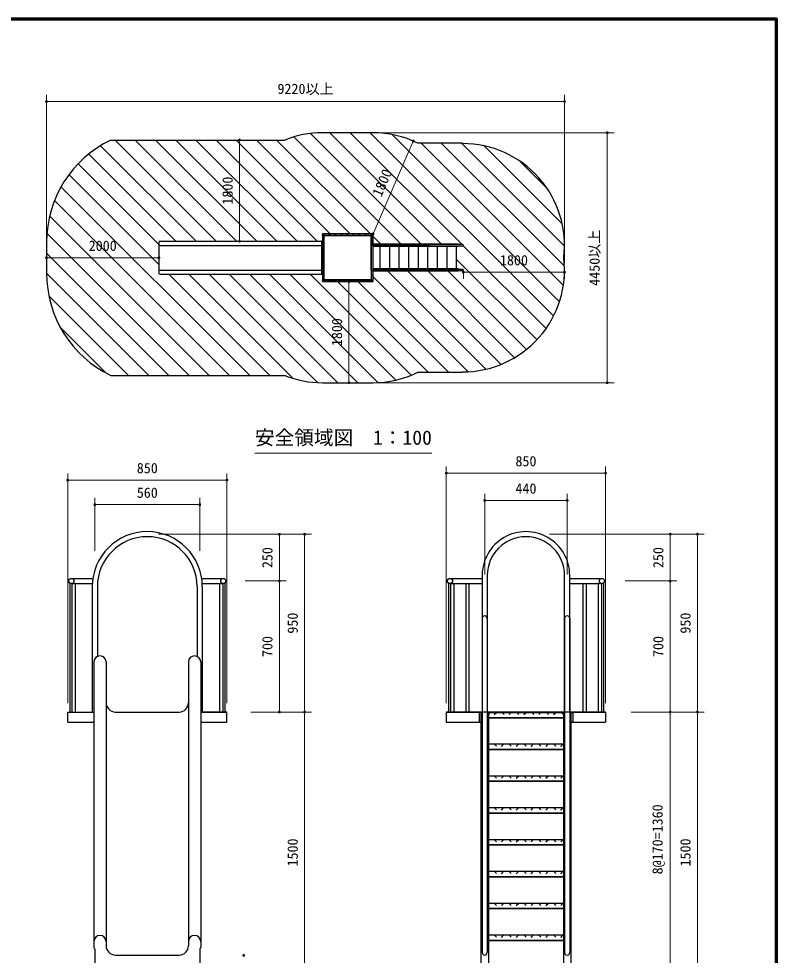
# Model space of a CAD drawing. Units: millimetres at full size, sheet at 1:30, with parts at other scales. Extents: x 450 to 12150, y 450 to 8460.
# Drawn here: x 8107 to 12150, y 3458 to 8460 of the extents above; entities that cross this region are included whole.
import ezdxf
from ezdxf.enums import TextEntityAlignment as Align

# ---------------------------------------------------------------- set-up
doc = ezdxf.new("R2010")
doc.units = ezdxf.units.MM
doc.header["$LTSCALE"] = 30
for name, color, linetype, lineweight in [('D-STR-DIM\u3000寸法線、寸法値', 7, 'Continuous', 13), ('D-STR-TXT\u3000文字列', 7, 'Continuous', 13), ('D-STR\u3000構造物外形線', 1, 'Continuous', 25), ('D-TTL', 7, 'Continuous', 70)]:
    doc.layers.add(name, color=color, linetype=linetype, lineweight=lineweight)
doc.styles.add('ＭＳ ゴシック', font='')
doc.styles.get('ＭＳ ゴシック').set_extended_font_data('MS Gothic')

# ---------------------------------------------------------------- blocks, each defined once
blk = doc.blocks.new('filled_dot')
at = {"color": 0, "linetype": 'Continuous', "lineweight": -2, "const_width": 1.25}
blk.add_lwpolyline([(-0.625, 0, 1), (0.625, 0, 1)], format="xyb", close=True, dxfattribs=at)

msp = doc.modelspace()

# ---------------------------------------------------------------- linework, layer by layer
at = {"layer": 'D-STR-DIM\u3000寸法線、寸法値'}
for p, q in [((8255.07, 7231.36), (8255.07, 8053.67)), ((8255.07, 8017.67), (11019.96, 8017.67)), ((11019.96, 7154.06), (11019.96, 8053.67)), ((9285.18, 7811.86), (9249.18, 7811.86)), ((9285.18, 7271.86), (9285.18, 7811.86)), ((9910.77, 7850.86), (11284.14, 7850.86)), ((9997.77, 7310.86), (10212.69, 7806.24)), ((11248.14, 7850.86), (11248.14, 6515.86)), ((9285.18, 7271.86), (9249.18, 7271.86)), ((8255.07, 7183.36), (8855.07, 7183.36)), ((10479.96, 7106.06), (11019.96, 7106.06)), ((10479.96, 7106.06), (10479.96, 7070.06)), ((11019.96, 7106.06), (11019.96, 7070.06)), ((9869.18, 7055.86), (9869.18, 6515.86)), ((9917.18, 6515.86), (11284.14, 6515.86)), ((10389.01, 4804.73), (10389.01, 6068.73)), ((11239.01, 4804.73), (11239.01, 6068.73)), ((8367.99, 4804.73), (8367.99, 6031.73)), ((9217.99, 4804.73), (9217.99, 6031.73)), ((10389.01, 6032.73), (11239.01, 6032.73)), ((8367.99, 5995.73), (9217.99, 5995.73)), ((10594.01, 5491.13), (10594.01, 5922.83)), ((10594.01, 5491.13), (10594.01, 5922.83)), ((11034.01, 5491.13), (11034.01, 5922.83)), ((11034.01, 5491.13), (11034.01, 5922.83)), ((8512.99, 5618.33), (8512.99, 5900.48)), ((8512.99, 5864.48), (9072.99, 5864.48)), ((9072.99, 5618.33), (9072.99, 5900.48)), ((10594.01, 5886.83), (11034.01, 5886.83)), ((10594.01, 5886.83), (11034.01, 5886.83)), ((8853.5, 5706.46), (9668.82, 5706.46)), ((9120.99, 5706.32), (9533.82, 5706.32)), ((9497.82, 5706.32), (9497.82, 5456.73)), ((9632.82, 4756.73), (9632.82, 5706.46)), ((10940.55, 5706.73), (11620.09, 5706.73)), ((10988.25, 5706.73), (11765.09, 5706.73)), ((11584.09, 5706.73), (11584.09, 5456.73)), ((11729.09, 4756.73), (11729.09, 5706.73)), ((9315.94, 5456.73), (9533.82, 5456.73)), ((9315.94, 5456.73), (9533.82, 5456.73)), ((9497.82, 5456.73), (9497.82, 4756.73)), ((11342.88, 5456.73), (11620.09, 5456.73)), ((11342.88, 5456.73), (11620.09, 5456.73)), ((11584.09, 5456.73), (11584.09, 4756.73)), ((9345.49, 4756.73), (9668.82, 4756.73)), ((9345.49, 4756.73), (9668.82, 4756.73)), ((9345.49, 4756.73), (9533.82, 4756.73)), ((9632.82, 3256.73), (9632.82, 4756.73)), ((11375.61, 4756.73), (11620.09, 4756.73)), ((11375.61, 4756.73), (11620.09, 4756.73)), ((11375.61, 4756.73), (11765.09, 4756.73)), ((11375.61, 4756.73), (11765.09, 4756.73)), ((11584.09, 4756.73), (11584.09, 3396.73)), ((11729.09, 3256.73), (11729.09, 4756.73))]:
    msp.add_line(p, q, dxfattribs=at)
at = {"layer": 'D-STR-TXT\u3000文字列'}
msp.add_line((9366.97, 6140.06), (10311.97, 6140.06), dxfattribs=at)
at = {"layer": 'D-STR\u3000構造物外形線'}
for p, q in [((8598.17, 7811.86), (9526.28, 7811.86)), ((9161.22, 7271.86), (8621.22, 7811.86)), ((9268.98, 7271.86), (8728.98, 7811.86)), ((9376.74, 7271.86), (8836.74, 7811.86)), ((9484.51, 7271.86), (8944.51, 7811.86)), ((9592.27, 7271.86), (9052.27, 7811.86)), ((9700.03, 7271.86), (9160.03, 7811.86)), ((9768.8, 7310.86), (9267.8, 7811.86)), ((9876.56, 7310.86), (9375.56, 7811.86)), ((9984.32, 7310.86), (9483.32, 7811.86)), ((10147.59, 7255.36), (9574.34, 7828.6)), ((10255.35, 7255.36), (9663.67, 7847.04)), ((9997.77, 7850.86), (9727.77, 7850.86)), ((10363.11, 7255.36), (9767.61, 7850.86)), ((10472.79, 7253.44), (9875.37, 7850.86)), ((10961.66, 6872.33), (9983.14, 7850.86)), ((10993.14, 6948.62), (10100.82, 7840.93)), ((9053.45, 7271.86), (8543.4, 7781.91)), ((10475.88, 7795.36), (10236.23, 7795.36)), ((11013.8, 7035.72), (10254.16, 7795.36)), ((11019.58, 7137.7), (10361.93, 7795.36)), ((11019.94, 7245.1), (10469.69, 7795.36)), ((10475.88, 7793.44), (10475.88, 7795.36)), ((11007.45, 7365.36), (10591.88, 7780.93)), ((8945.69, 7271.86), (8480.28, 7737.27)), ((8855.07, 7254.71), (8424.08, 7685.7)), ((10926.89, 7553.68), (10780.21, 7700.36)), ((8855.07, 7146.95), (8374.69, 7627.33)), ((9339.4, 6554.86), (8332.33, 7561.93)), ((9231.64, 6554.86), (8297.61, 7488.89)), ((9123.88, 6554.86), (8271.74, 7406.99)), ((9016.11, 6554.86), (8256.99, 7313.98)), ((9997.77, 7310.86), (9727.77, 7310.86)), ((9727.77, 7310.86), (9727.77, 7055.86)), ((9991.89, 7309.06), (9731.85, 7309.06)), ((9735.93, 7304.98), (9735.93, 7061.74)), ((9987.81, 7304.98), (9987.81, 7061.74)), ((9995.97, 7253.44), (9995.97, 7304.98)), ((9997.77, 7055.86), (9997.77, 7310.86)), ((8255.07, 7265.86), (8255.07, 7100.86)), ((8855.07, 7265.86), (8855.07, 7100.86)), ((8861.07, 7271.86), (9723.57, 7271.86)), ((9725.07, 7270.36), (9725.07, 7096.36)), ((9991.89, 7300.9), (9731.85, 7300.9)), ((9987.81, 7249.36), (9987.81, 7299.75)), ((10039.82, 7255.36), (9997.77, 7297.4)), ((9997.77, 7258.36), (9997.77, 7255.36)), ((9997.77, 7255.36), (9997.77, 7253.44)), ((10012.77, 7253.44), (10012.77, 7255.36)), ((8908.35, 6554.86), (8255.07, 7208.13)), ((8861.07, 7249.36), (9723.57, 7249.36)), ((9987.81, 7117.36), (9987.81, 7249.36)), ((9991.89, 7253.44), (10297.77, 7253.44)), ((10475.88, 7253.44), (9991.91, 7253.44)), ((9995.97, 7249.36), (9995.97, 7117.36)), ((9995.97, 7245.28), (10297.77, 7245.28)), ((10475.88, 7245.28), (9995.97, 7245.28)), ((10012.77, 7243.36), (10012.77, 7245.28)), ((10035.69, 7123.36), (10035.69, 7243.36)), ((10087.05, 7123.36), (10087.05, 7243.36)), ((10138.05, 7123.36), (10138.05, 7243.36)), ((10189.05, 7123.36), (10189.05, 7243.36)), ((10240.05, 7123.36), (10240.05, 7243.36)), ((10291.05, 7123.36), (10291.05, 7243.36)), ((10342.05, 7123.36), (10342.05, 7243.36)), ((10393.05, 7123.36), (10393.05, 7243.36)), ((10444.05, 7123.36), (10444.05, 7243.36)), ((10921.31, 6804.92), (10479.22, 7247.01)), ((10873.01, 6745.46), (10444.05, 7174.42)), ((8861.07, 7117.36), (9723.57, 7117.36)), ((9987.81, 7117.36), (9987.81, 7066.96)), ((10475.88, 7113.28), (9991.91, 7113.28)), ((10475.88, 7121.44), (9995.97, 7121.44)), ((9995.97, 7113.28), (9995.97, 7061.74)), ((9997.77, 7113.28), (9997.77, 7111.36)), ((9997.77, 7108.36), (9997.77, 7111.36)), ((10012.77, 7121.44), (10012.77, 7123.36)), ((10012.77, 7111.36), (10012.77, 7113.28)), ((10599.83, 6587.58), (10076.06, 7111.36)), ((10681.54, 6613.64), (10183.82, 7111.36)), ((10753.5, 6649.44), (10291.59, 7111.36)), ((10817.12, 6693.59), (10399.35, 7111.36)), ((8800.59, 6554.86), (8255.07, 7100.37)), ((8861.07, 7094.86), (9723.57, 7094.86)), ((9447.17, 6554.86), (8907.17, 7094.86)), ((9570.53, 6539.26), (9014.93, 7094.86)), ((9701.03, 6516.52), (9122.69, 7094.86)), ((9809.45, 6515.86), (9230.45, 7094.86)), ((9917.22, 6515.86), (9338.22, 7094.86)), ((10024.33, 6516.51), (9445.98, 7094.86)), ((10118.97, 6529.63), (9553.74, 7094.86)), ((10200.86, 6555.5), (9661.51, 7094.86)), ((9727.77, 7055.86), (9997.77, 7055.86)), ((9991.89, 7065.82), (9731.85, 7065.82)), ((9991.89, 7057.66), (9731.85, 7057.66)), ((10292.77, 6571.36), (9808.27, 7055.86)), ((10400.53, 6571.36), (9916.03, 7055.86)), ((10505.57, 6574.09), (9997.77, 7081.88)), ((8692.82, 6554.86), (8267.14, 6980.54)), ((8571.28, 6568.64), (8328.86, 6811.06)), ((8598.17, 6554.86), (9526.28, 6554.86)), ((10236.23, 6571.36), (10475.88, 6571.36)), ((10475.88, 6571.36), (10475.88, 6573.28)), ((9727.77, 6515.86), (9997.77, 6515.86)), ((8387.56, 5470.33), (8502.65, 5470.33)), ((9083.34, 5470.33), (9198.43, 5470.33)), ((10408.57, 5470.33), (10580.41, 5470.33)), ((10580.41, 5486.58), (10580.41, 4756.73)), ((10607.61, 5486.73), (10607.61, 4756.73)), ((11020.41, 4756.73), (11020.41, 5486.73)), ((11047.61, 4756.73), (11047.61, 5486.58)), ((11047.61, 5470.33), (11219.45, 5470.33)), ((8378.94, 5446.24), (8378.94, 4756.73)), ((8387.59, 5443.13), (8499.85, 5443.13)), ((8390.14, 5443.13), (8390.14, 4756.73)), ((8407.44, 5443.13), (8407.44, 4756.73)), ((8499.39, 5426.86), (8499.39, 4756.73)), ((8526.59, 5426.73), (8526.59, 5053.72)), ((9059.39, 5426.73), (9059.39, 5053.72)), ((9086.14, 5443.13), (9198.39, 5443.13)), ((9086.59, 5426.73), (9086.59, 4756.73)), ((9178.54, 5443.13), (9178.54, 4756.73)), ((9195.84, 5443.13), (9195.84, 4756.73)), ((9207.04, 5446.24), (9207.04, 4756.73)), ((10399.96, 5446.24), (10399.96, 4756.73)), ((10408.61, 5443.13), (10580.41, 5443.13)), ((10411.16, 5443.13), (10411.16, 4756.73)), ((10428.46, 5443.13), (10428.46, 4756.73)), ((10492.66, 5443.13), (10492.66, 4756.73)), ((10509.96, 5443.13), (10509.96, 4756.73)), ((11047.61, 5443.13), (11219.41, 5443.13)), ((11118.06, 5443.13), (11118.06, 4756.73)), ((11118.06, 5443.13), (11135.36, 5443.13)), ((11135.36, 5443.13), (11135.36, 4756.73)), ((11199.56, 5443.13), (11199.56, 4756.73)), ((11216.86, 5443.13), (11216.86, 4756.73)), ((11228.06, 5446.24), (11228.06, 4756.73)), ((10580.41, 5256.54), (10580.41, 3471.92)), ((10607.61, 5256.54), (10607.61, 3471.92)), ((11020.41, 5256.54), (11020.41, 3471.92)), ((11047.61, 5256.54), (11047.61, 3471.92)), ((8507.99, 5024.35), (8507.99, 4991.85)), ((8572.99, 5024.35), (8572.99, 3508.73)), ((9012.99, 5024.35), (9012.99, 3508.73)), ((9077.99, 5024.35), (9077.99, 3531)), ((8507.99, 4991.85), (8507.99, 3498.5)), ((8367.99, 4756.73), (8507.99, 4756.73)), ((8367.99, 4703.53), (8367.99, 4756.73)), ((8507.99, 4753.53), (8367.99, 4753.53)), ((8622.99, 4756.85), (8962.99, 4756.85)), ((9217.99, 4756.73), (9077.99, 4756.73)), ((9217.99, 4753.53), (9077.99, 4753.53)), ((9217.99, 4703.53), (9217.99, 4756.73)), ((11239.01, 4756.73), (10389.01, 4756.73)), ((10389.01, 4756.73), (10389.01, 4703.53)), ((10580.41, 4753.53), (10389.01, 4753.53)), ((10574.01, 4753.53), (10574.01, 2956.73)), ((10607.61, 4753.53), (11020.41, 4753.53)), ((11020.41, 4753.53), (10607.61, 4753.53)), ((10614.01, 4756.73), (10614.01, 2956.73)), ((10644.52, 4742.84), (10657.96, 4756.28)), ((10684.63, 4756.73), (10697.56, 4743.81)), ((10723.72, 4742.84), (10737.16, 4756.28)), ((10763.83, 4756.73), (10776.75, 4743.81)), ((10802.92, 4742.84), (10816.35, 4756.28)), ((10843.03, 4756.73), (10855.95, 4743.81)), ((10882.11, 4742.84), (10895.55, 4756.28)), ((10922.22, 4756.73), (10935.15, 4743.81)), ((10961.31, 4742.84), (10974.74, 4756.28)), ((11001.42, 4756.73), (11014.01, 4744.14)), ((11014.01, 4756.73), (11014.01, 2956.73)), ((11239.01, 4753.53), (11047.61, 4753.53)), ((11054.01, 4753.53), (11054.01, 2956.73)), ((11239.01, 4756.73), (11239.01, 4703.53)), ((8367.99, 4703.53), (8507.99, 4703.53)), ((9077.99, 4703.53), (9217.99, 4703.53)), ((10389.01, 4703.53), (10574.01, 4703.53)), ((10614.01, 4748.16), (10618.36, 4743.81)), ((10614.01, 4726.73), (11014.01, 4726.73)), ((11054.01, 4703.53), (11239.01, 4703.53)), ((10614.01, 4587.23), (11014.01, 4587.23)), ((10614.01, 4583.83), (10616.96, 4586.78)), ((10614.01, 4557.23), (11014.01, 4557.23)), ((10643.63, 4587.23), (10656.56, 4574.31)), ((10682.72, 4573.34), (10696.16, 4586.78)), ((10722.83, 4587.23), (10735.75, 4574.31)), ((10761.92, 4573.34), (10775.35, 4586.78)), ((10802.03, 4587.23), (10814.95, 4574.31)), ((10841.11, 4573.34), (10854.55, 4586.78)), ((10881.22, 4587.23), (10894.15, 4574.31)), ((10920.31, 4573.34), (10933.74, 4586.78)), ((10960.42, 4587.23), (10973.34, 4574.31)), ((10999.5, 4573.34), (11012.94, 4586.78)), ((10614.01, 4416.73), (11014.01, 4416.73)), ((10614.01, 4413.33), (10616.96, 4416.28)), ((10643.63, 4416.73), (10656.56, 4403.81)), ((10682.72, 4402.84), (10696.16, 4416.28)), ((10722.83, 4416.73), (10735.75, 4403.81)), ((10761.92, 4402.84), (10775.35, 4416.28)), ((10802.03, 4416.73), (10814.95, 4403.81)), ((10841.11, 4402.84), (10854.55, 4416.28)), ((10881.22, 4416.73), (10894.15, 4403.81)), ((10920.31, 4402.84), (10933.74, 4416.28)), ((10960.42, 4416.73), (10973.34, 4403.81)), ((10999.5, 4402.84), (11012.94, 4416.28)), ((10614.01, 4386.73), (11014.01, 4386.73)), ((10614.01, 4246.73), (11014.01, 4246.73)), ((10614.01, 4243.33), (10616.96, 4246.28)), ((10614.01, 4216.73), (11014.01, 4216.73)), ((10643.63, 4246.73), (10656.56, 4233.81)), ((10682.72, 4232.84), (10696.16, 4246.28)), ((10722.83, 4246.73), (10735.75, 4233.81)), ((10761.92, 4232.84), (10775.35, 4246.28)), ((10802.03, 4246.73), (10814.95, 4233.81)), ((10841.11, 4232.84), (10854.55, 4246.28)), ((10881.22, 4246.73), (10894.15, 4233.81)), ((10920.31, 4232.84), (10933.74, 4246.28)), ((10960.42, 4246.73), (10973.34, 4233.81)), ((10999.5, 4232.84), (11012.94, 4246.28)), ((10614.01, 4076.73), (11014.01, 4076.73)), ((10614.01, 4073.33), (10616.96, 4076.28)), ((10643.63, 4076.73), (10656.56, 4063.81)), ((10682.72, 4062.84), (10696.16, 4076.28)), ((10722.83, 4076.73), (10735.75, 4063.81)), ((10761.92, 4062.84), (10775.35, 4076.28)), ((10802.03, 4076.73), (10814.95, 4063.81)), ((10841.11, 4062.84), (10854.55, 4076.28)), ((10881.22, 4076.73), (10894.15, 4063.81)), ((10920.31, 4062.84), (10933.74, 4076.28)), ((10960.42, 4076.73), (10973.34, 4063.81)), ((10999.5, 4062.84), (11012.94, 4076.28)), ((10614.01, 4046.73), (11014.01, 4046.73)), ((10614.01, 3906.73), (11014.01, 3906.73)), ((10614.01, 3903.33), (10616.96, 3906.28)), ((10643.63, 3906.73), (10656.56, 3893.81)), ((10682.72, 3892.84), (10696.16, 3906.28)), ((10722.83, 3906.73), (10735.75, 3893.81)), ((10761.92, 3892.84), (10775.35, 3906.28)), ((10802.03, 3906.73), (10814.95, 3893.81)), ((10841.11, 3892.84), (10854.55, 3906.28)), ((10881.22, 3906.73), (10894.15, 3893.81)), ((10920.31, 3892.84), (10933.74, 3906.28)), ((10960.42, 3906.73), (10973.34, 3893.81)), ((10999.5, 3892.84), (11012.94, 3906.28)), ((10614.01, 3876.73), (11014.01, 3876.73)), ((10614.01, 3736.73), (11014.01, 3736.73)), ((10614.01, 3733.33), (10616.96, 3736.28)), ((10614.01, 3706.73), (11014.01, 3706.73)), ((10643.63, 3736.73), (10656.56, 3723.81)), ((10682.72, 3722.84), (10696.16, 3736.28)), ((10722.83, 3736.73), (10735.75, 3723.81)), ((10761.92, 3722.84), (10775.35, 3736.28)), ((10802.03, 3736.73), (10814.95, 3723.81)), ((10841.11, 3722.84), (10854.55, 3736.28)), ((10881.22, 3736.73), (10894.15, 3723.81)), ((10920.31, 3722.84), (10933.74, 3736.28)), ((10960.42, 3736.73), (10973.34, 3723.81)), ((10999.5, 3722.84), (11012.94, 3736.28)), ((10614.01, 3566.73), (11014.01, 3566.73)), ((10614.01, 3563.33), (10616.96, 3566.28)), ((10643.63, 3566.73), (10656.56, 3553.81)), ((10682.72, 3552.84), (10696.16, 3566.28)), ((10722.83, 3566.73), (10735.75, 3553.81)), ((10761.92, 3552.84), (10775.35, 3566.28)), ((10802.03, 3566.73), (10814.95, 3553.81)), ((10841.11, 3552.84), (10854.55, 3566.28)), ((10881.22, 3566.73), (10894.15, 3553.81)), ((10920.31, 3552.84), (10933.74, 3566.28)), ((10960.42, 3566.73), (10973.34, 3553.81)), ((10999.5, 3552.84), (11012.94, 3566.28)), ((9077.99, 3531), (9077.99, 3498.5)), ((10614.01, 3536.73), (11014.01, 3536.73)), ((8512.99, 3489.84), (8512.99, 3378.73)), ((8622.99, 3458.73), (8962.99, 3458.73)), ((9072.99, 3489.84), (9072.99, 3378.73))]:
    msp.add_line(p, q, dxfattribs=at)
for points in [[(9725.07, 7271.86), (9727.77, 7271.86), (9727.77, 7094.86), (9725.07, 7094.86)], [(10614.01, 4756.73), (11014.01, 4756.73), (11014.01, 4726.73), (10614.01, 4726.73)], [(10614.01, 4587.23), (11014.01, 4587.23), (11014.01, 4557.23), (10614.01, 4557.23)], [(10614.01, 4416.73), (11014.01, 4416.73), (11014.01, 4386.73), (10614.01, 4386.73)], [(10614.01, 4246.73), (11014.01, 4246.73), (11014.01, 4216.73), (10614.01, 4216.73)], [(10614.01, 4076.73), (11014.01, 4076.73), (11014.01, 4046.73), (10614.01, 4046.73)], [(10614.01, 3906.73), (11014.01, 3906.73), (11014.01, 3876.73), (10614.01, 3876.73)], [(10614.01, 3736.73), (11014.01, 3736.73), (11014.01, 3706.73), (10614.01, 3706.73)], [(10614.01, 3566.73), (11014.01, 3566.73), (11014.01, 3536.73), (10614.01, 3536.73)]]:
    msp.add_lwpolyline(points, close=True, dxfattribs=at)
for points in [[(10454.28, 7253.44), (10454.28, 7255.36), (9997.77, 7255.36), (9997.77, 7253.44)], [(10454.28, 7245.28), (10454.28, 7243.36), (9997.77, 7243.36), (9997.77, 7245.28)], [(10454.28, 7121.44), (10454.28, 7123.36), (9997.77, 7123.36), (9997.77, 7121.44)], [(10454.28, 7113.28), (10454.28, 7111.36), (9997.77, 7111.36), (9997.77, 7113.28)], [(10580.41, 4753.53), (10564.01, 4753.53), (10564.01, 4703.53), (10574.01, 4703.53)], [(11047.61, 4753.53), (11064.01, 4753.53), (11064.01, 4703.53), (11054.01, 4703.53)]]:
    msp.add_lwpolyline(points, dxfattribs=at)
for centre, radius in [((9731.85, 7304.98), 4.08), ((9765.53, 7304.98), 2.6), ((9797.63, 7304.98), 2.6), ((9829.73, 7304.98), 2.6), ((9861.83, 7304.98), 2.6), ((9893.93, 7304.98), 2.6), ((9926.03, 7304.98), 2.6), ((9958.13, 7304.98), 2.6), ((9991.89, 7304.98), 4.08), ((9731.85, 7267.36), 4.08), ((9991.89, 7277.17), 2.6), ((9731.85, 7099.36), 4.08), ((9731.85, 7061.74), 4.08), ((9765.53, 7061.74), 2.6), ((9797.63, 7061.74), 2.6), ((9829.73, 7061.74), 2.6), ((9861.83, 7061.74), 2.6), ((9893.93, 7061.74), 2.6), ((9926.03, 7061.74), 2.6), ((9958.13, 7061.74), 2.6), ((9991.89, 7061.74), 4.08), ((9991.89, 7089.55), 2.6), ((8387.59, 5456.73), 13.6), ((9198.39, 5456.73), 13.6), ((10408.61, 5456.73), 13.6), ((11219.41, 5456.73), 13.6)]:
    msp.add_circle(centre, radius, dxfattribs=at)
for centre, radius, start, end in [((8861.07, 7265.86), 606, 115.71148, 180), ((9727.77, 7310.86), 540, 90, 111.90898), ((9997.77, 7310.86), 540, 63.79531, 90), ((10475.88, 7249.36), 544.08, 353.03254, 90), ((8861.07, 7265.86), 6, 90, 180), ((8861.07, 7255.36), 6, 180, 270), ((9723.57, 7270.36), 1.5, 0, 90), ((9991.89, 7249.36), 4.08, 0, 180), ((10475.88, 7249.36), 4.08, 270, 90), ((10475.88, 7117.36), 544.08, 270, 6.96746), ((8861.07, 7111.36), 6, 90, 180), ((9723.57, 7115.86), 1.5, 0, 90), ((9991.89, 7117.36), 4.08, 180, 0), ((10475.88, 7117.36), 4.08, 270, 90), ((8861.07, 7100.86), 606, 180, 244.28852), ((8861.07, 7100.86), 6, 180, 270), ((9723.57, 7096.36), 1.5, 270, 0), ((9727.77, 7055.86), 540, 248.09102, 270), ((9997.77, 7055.86), 540, 270, 296.20469), ((8792.99, 5426.73), 293.6, 0, 180), ((10814.01, 5486.73), 233.6, 359.96264, 180.03736), ((8792.99, 5426.73), 266.4, 0, 180), ((10814.01, 5486.73), 206.4, 0, 180), ((10594.01, 5256.58), 13.6, 359.84514, 180.15486), ((11034.01, 5256.58), 13.6, 359.84514, 180.15486), ((8540.49, 5024.35), 32.5, 0, 180), ((9045.49, 5024.35), 32.5, 0, 180), ((8622.99, 4806.85), 50, 180, 270), ((8962.99, 4806.85), 50, 270, 0), ((8540.49, 3531), 32.5, 0, 180), ((9045.49, 3531), 32.5, 0, 180), ((8622.99, 3508.73), 50, 180, 270), ((8962.99, 3508.73), 50, 270, 0), ((8512.99, 3498.5), 5, 180, 240), ((8507.99, 3489.84), 5, 0, 60), ((9077.99, 3489.84), 5, 120, 180), ((9072.99, 3498.5), 5, 300, 0), ((10594.01, 3471.88), 13.6, 179.84514, 0.15486), ((11034.01, 3471.88), 13.6, 179.84514, 0.15486)]:
    msp.add_arc(centre, radius, start, end, dxfattribs=at)
at = {"layer": 'D-TTL'}
msp.add_lwpolyline([(450, 450), (450, 8460), (12150, 8460), (12150, 450)], close=True, dxfattribs=at)

# ---------------------------------------------------------------- block references
at = {"layer": 'D-STR-DIM\u3000寸法線、寸法値', "xscale": 6, "yscale": 6}
for p in [(8255.07, 8017.67), (8255.07, 7183.36), (10479.96, 7106.06), (8367.99, 5995.73), (10389.01, 6032.73), (8512.99, 5864.48), (10594.01, 5886.83), (10594.01, 5886.83)]:
    msp.add_blockref('filled_dot', p, dxfattribs=at)
for p, rotation in [((11019.96, 8017.67), 180), ((11248.14, 7850.86), 270), ((9285.18, 7811.86), 270), ((10212.69, 7806.24), 246.5), ((9997.77, 7310.86), 66.5), ((9285.18, 7271.86), 90), ((8855.07, 7183.36), 180), ((11019.96, 7106.06), 180), ((9869.18, 7055.86), 270), ((9869.18, 6515.86), 90), ((11248.14, 6515.86), 90), ((9217.99, 5995.73), 180), ((11239.01, 6032.73), 180), ((9072.99, 5864.48), 180), ((11034.01, 5886.83), 180), ((11034.01, 5886.83), 180), ((9497.82, 5706.32), 270), ((9632.82, 5706.46), 270), ((11584.09, 5706.73), 270), ((11729.09, 5706.73), 270), ((9497.82, 5456.73), 90), ((9497.82, 5456.73), 270), ((11584.09, 5456.73), 90), ((11584.09, 5456.73), 270), ((9497.82, 4756.73), 90), ((9632.82, 4756.73), 270), ((9632.82, 4756.73), 90), ((11584.09, 4756.73), 90), ((11584.09, 4756.73), 270), ((11729.09, 4756.73), 270), ((11729.09, 4756.73), 90), ((9307.57, 3456.95), 270)]:
    msp.add_blockref('filled_dot', p, dxfattribs=dict(at, rotation=rotation))

# ---------------------------------------------------------------- texts
at = {"layer": 'D-STR-DIM\u3000寸法線、寸法値', "style": 'ＭＳ ゴシック'}
for s, p in [('9220以上', (9637.52, 8085.61)), ('2000', (8555.07, 7247.49)), ('1800', (10749.96, 7170.19)), ('850', (10814.01, 6096.87)), ('850', (8792.99, 6059.87)), ('560', (8792.99, 5928.62)), ('440', (10814.01, 5950.97)), ('440', (10814.01, 5950.97))]:
    msp.add_text(s, height=54.99, dxfattribs=at).set_placement(p, align=Align.MIDDLE_CENTER)
for s, rotation, p in [('1800', 66.547, (10046.4, 7584.08)), ('1800', 90, (9221.04, 7541.86)), ('4450以上', 90, (11180.2, 7183.36)), ('1800', 90, (9805.04, 6785.86)), ('250', 90, (9433.69, 5581.53)), ('250', 90, (11519.96, 5581.73)), ('950', 90, (9568.69, 5231.6)), ('950', 90, (11664.96, 5231.73)), ('700', 90, (9433.69, 5106.73)), ('700', 90, (11519.96, 5106.73)), ('8@170=1360', 90, (11515.96, 4076.73)), ('1500', 90, (9568.69, 4006.73)), ('1500', 90, (11664.96, 4006.73))]:
    msp.add_text(s, height=54.99, rotation=rotation, dxfattribs=at).set_placement(p, align=Align.MIDDLE_CENTER)
at = {"layer": 'D-STR-TXT\u3000文字列', "style": 'ＭＳ ゴシック'}
msp.add_text('安全領域図\u30001：100', height=76.98, dxfattribs=at).set_placement((10311.97, 6161.06), align=Align.BOTTOM_RIGHT)

doc.saveas('drawing.dxf')
